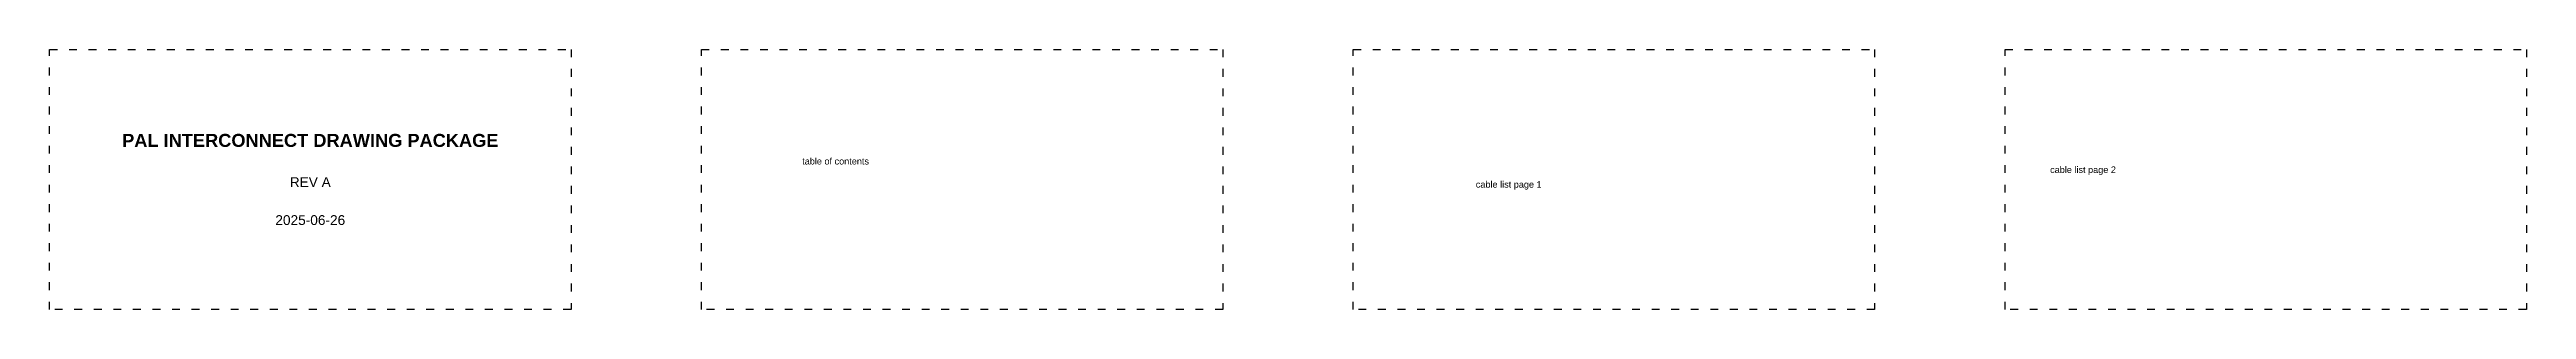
# Model space of a CAD drawing. Header units: inches. Extents: x 10.1 to 86.1, y 19.6 to 27.6.
import ezdxf

# ---------------------------------------------------------------- set-up
doc = ezdxf.new("R2010")
doc.units = ezdxf.units.IN
doc.header["$MEASUREMENT"] = 0
doc.linetypes.add('ACAD_ISO03W100', pattern=[30, 12, -18])
doc.styles.get("Standard").update_dxf_attribs({"font": 'arial.ttf'})

msp = doc.modelspace()

# ---------------------------------------------------------------- linework, layer by layer
at = {"linetype": 'ACAD_ISO03W100', "ltscale": 0.02}
for points in [[(10.145, 27.621), (26.145, 27.621), (26.145, 19.621), (10.145, 19.621)], [(30.145, 27.621), (46.145, 27.621), (46.145, 19.621), (30.145, 19.621)], [(50.145, 27.621), (66.145, 27.621), (66.145, 19.621), (50.145, 19.621)], [(70.145, 27.621), (86.145, 27.621), (86.145, 19.621), (70.145, 19.621)]]:
    msp.add_lwpolyline(points, close=True, dxfattribs=at)

# ---------------------------------------------------------------- texts
at = {"char_height": 0.2}
for s, width, insert, attachment_point in [('{\\fArial|b1|i0|c0|p34;\\H2x;PAL INTERCONNECT DRAWING PACKAGE\\P}\\P\\P{\\H1.5x;REV A\\P}\\P\\P{\\H1.5x;2025-06-26}', 14.61655, (18.145, 23.621), 5), ('table of contents', 3.70951, (33.238, 24.282), 1), ('cable list page 1', 3.70951, (53.907, 23.57), 1), ('cable list page 2', 3.70951, (71.529, 24.022), 1)]:
    msp.add_mtext_dynamic_manual_height_columns(s, width=width, gutter_width=1, heights=[0], dxfattribs=dict(at, insert=insert, attachment_point=attachment_point))

doc.saveas('drawing.dxf')
